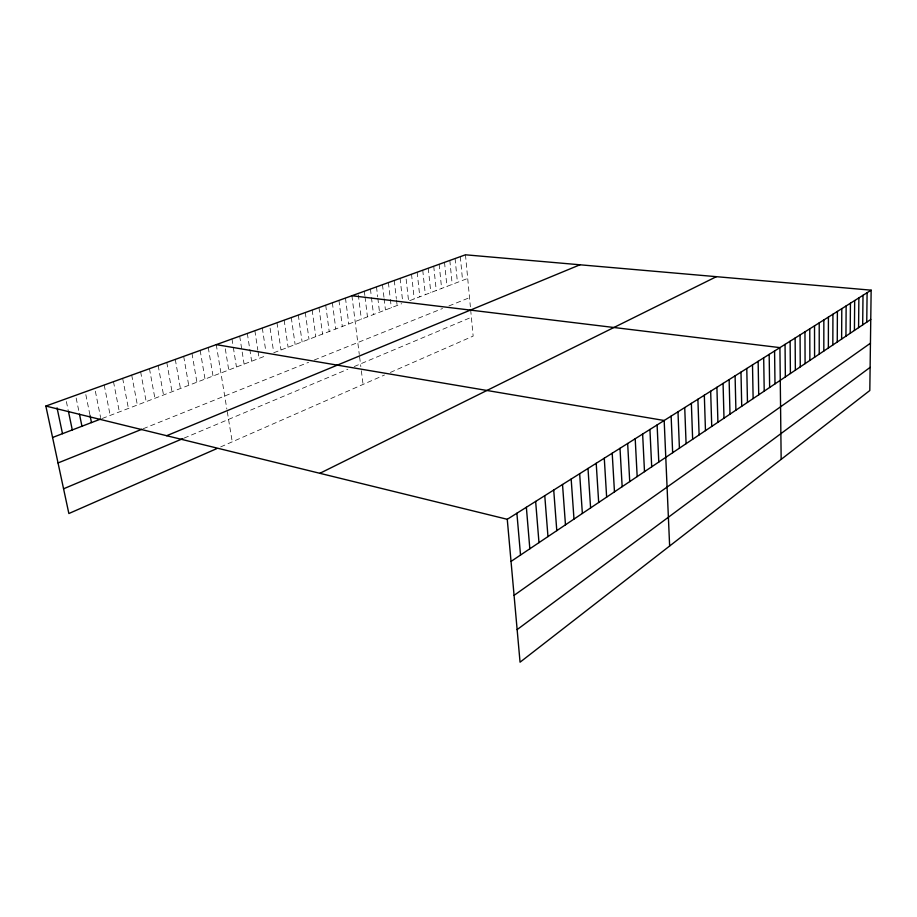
<?xml version="1.0" encoding="UTF-8"?>
<svg xmlns="http://www.w3.org/2000/svg" width="917" height="917" viewBox="0 0 917 917"><rect width="100%" height="100%" fill="white"/><g stroke="black" fill="none" stroke-linecap="round" stroke-linejoin="round"><path stroke-width="0.69" stroke-dasharray="4.58 3.44" d="M220.653 446.911L384.51 375.007M390.333 372.451L473.149 336.103L470.753 310.76M184.099 438.097L347.864 369.219M354.203 366.548L471.372 317.271M143.178 428.743L308.593 362.307M314.256 360.026L442.544 308.502M448.883 305.957L469.515 297.67M102.223 418.473L266.469 355.544M273.759 352.747L401.738 303.71M409.716 300.661L467.704 278.436M66.379 401.566L68.064 409.67M76.157 398.024L78.919 411.458M85.831 394.642L90.072 415.607M95.345 391.192L100.618 417.59M104.206 385.025L110.189 415.424M113.49 381.678L119.359 411.905M122.66 378.377L128.414 408.443M131.704 375.11L137.355 405.016M140.645 371.889L146.181 401.635M149.471 368.714L154.904 398.287M158.183 365.562L163.513 394.986M166.791 362.467L172.018 391.731M175.285 359.395L180.42 388.51M183.687 356.369L188.719 385.335M191.985 353.389L196.914 382.194M200.17 350.432L205.018 379.088M208.274 347.509L213.019 376.027M216.263 344.632L226.843 409.039M227.278 411.641L232.242 441.834M225.307 348.838L228.746 369.998M231.978 338.969L233.101 345.984M233.319 347.383L236.46 367.041M239.692 336.184L244.094 364.118M247.326 333.433L251.648 361.229M254.869 330.716L257.826 350.076M258.044 351.452L259.098 358.364M262.319 328.034L265.85 351.417M270.091 328.114L273.553 351.383M276.968 322.75L280.969 349.985M284.167 320.159L288.087 347.256M291.285 317.591L295.136 344.563M298.323 315.047L302.106 341.892M305.281 312.537L308.995 339.256M312.17 310.061L315.803 336.642M318.978 307.608L322.543 334.052M325.707 305.178L329.214 331.507M332.367 302.782L335.805 328.974M338.946 300.409L342.328 326.475M345.468 298.059L348.781 324.01M351.91 295.733L359.292 354.443M359.602 356.816L360.839 366.651M361.355 370.766L363.063 384.418M358.318 294.838L361.344 319.196M364.336 291.251L364.851 295.526M365.023 296.948L367.465 316.846M370.445 289.05L371.293 296.134M371.465 297.544L373.517 314.531M376.497 286.872L377.666 296.73M377.838 298.14L379.512 312.227M382.481 284.717L383.959 297.337M384.131 298.736L385.438 309.957M388.407 282.574L390.183 297.933M390.344 299.332L391.318 307.711M400.087 278.367L402.574 300.512M394.276 280.464L396.339 298.529M396.499 299.916L397.13 305.476M406.139 279.055L408.432 299.71M411.527 274.24L414.22 298.931M417.166 272.211L419.814 296.787M422.748 270.194L425.339 294.666M428.273 268.211L430.818 292.569M433.741 266.239L436.24 290.494M439.163 264.279L441.616 288.442M444.527 262.342L446.934 286.402M455.096 258.537L457.423 282.379M449.834 260.428L452.196 284.385M460.311 256.657L462.581 280.396M465.469 254.8L470.387 306.84"/><path stroke-width="1.38" d="M823.821 351.039L823.844 319.964M828.36 347.979L828.418 317.076M832.831 344.975L832.934 314.233M837.255 341.995L837.393 311.436M841.623 339.061L841.795 308.662M845.944 336.161L846.139 305.923M850.208 333.284L850.437 303.218M854.415 330.452L854.678 300.547M858.576 327.656L858.874 297.899M862.679 324.893L863.012 295.297M866.748 322.165L867.104 292.718M871.15 290.173L869.809 390.516L520.054 662.2L507.261 519.297L871.15 290.173L465.469 254.8L45.85 406.059L68.867 513.531L216.767 448.619M517.131 629.601L870.118 367.373M514.07 595.351L870.439 343.21M511.033 561.433L870.76 319.46M319.861 473.31L716.372 276.682M63.571 488.795L182.919 438.601M166.665 435.713L579.98 264.784M58.035 462.947L141.929 429.248M52.578 437.489L100.893 418.977M351.91 295.733L779.909 347.623L781.158 459.371M216.263 344.632L664.172 420.49L669.639 546.005M45.85 406.059L507.261 519.297M57.049 407.87L62.505 433.695M68.351 411.022L72.294 429.947M79.47 414.152L81.945 426.245M90.072 415.607L91.482 422.588M516.89 513.222L520.524 555.049M526.358 507.273L529.831 548.79M535.643 501.416L538.978 542.635M544.767 495.673L547.965 536.583M553.719 490.033L556.791 530.645M562.522 484.497L565.468 524.822M571.165 479.052L573.985 519.079M579.659 473.711L582.364 513.451M588.003 468.449L590.594 507.915M596.21 463.28L598.686 502.47M604.28 458.202L606.641 497.117M612.201 453.216L614.47 491.856M620.007 448.31L622.162 486.686M627.664 443.484L629.727 481.597M635.206 438.727L637.177 476.588M642.634 434.062L644.502 471.659M649.924 429.465L651.7 466.81M657.111 424.938L658.796 462.042M671.129 416.112L672.654 452.723M677.984 411.802L679.417 448.172M684.724 407.561L686.088 443.69M691.361 403.377L692.644 439.277M697.894 399.262L699.109 434.922M704.325 395.216L705.471 430.646M710.664 391.215L711.741 426.428M716.911 387.283L717.919 422.278M723.066 383.421L723.994 418.175M729.118 379.604L730.001 414.152M735.09 375.844L735.904 410.174M740.982 372.13L741.727 406.254M746.782 368.485L747.47 402.391M752.502 364.886L753.132 398.586M758.141 361.332L758.714 394.826M763.689 357.836L764.216 391.123M769.168 354.386L769.638 387.478M774.578 350.982L774.991 383.879M785.044 344.391L785.365 376.898M795.131 338.041L795.36 370.181M790.122 341.193L790.397 373.517M800.071 334.923L800.254 366.88M804.954 331.851L805.092 363.636M809.768 328.825L809.871 360.427M819.213 322.876L819.225 354.122M814.525 325.833L814.583 357.252"/></g></svg>
